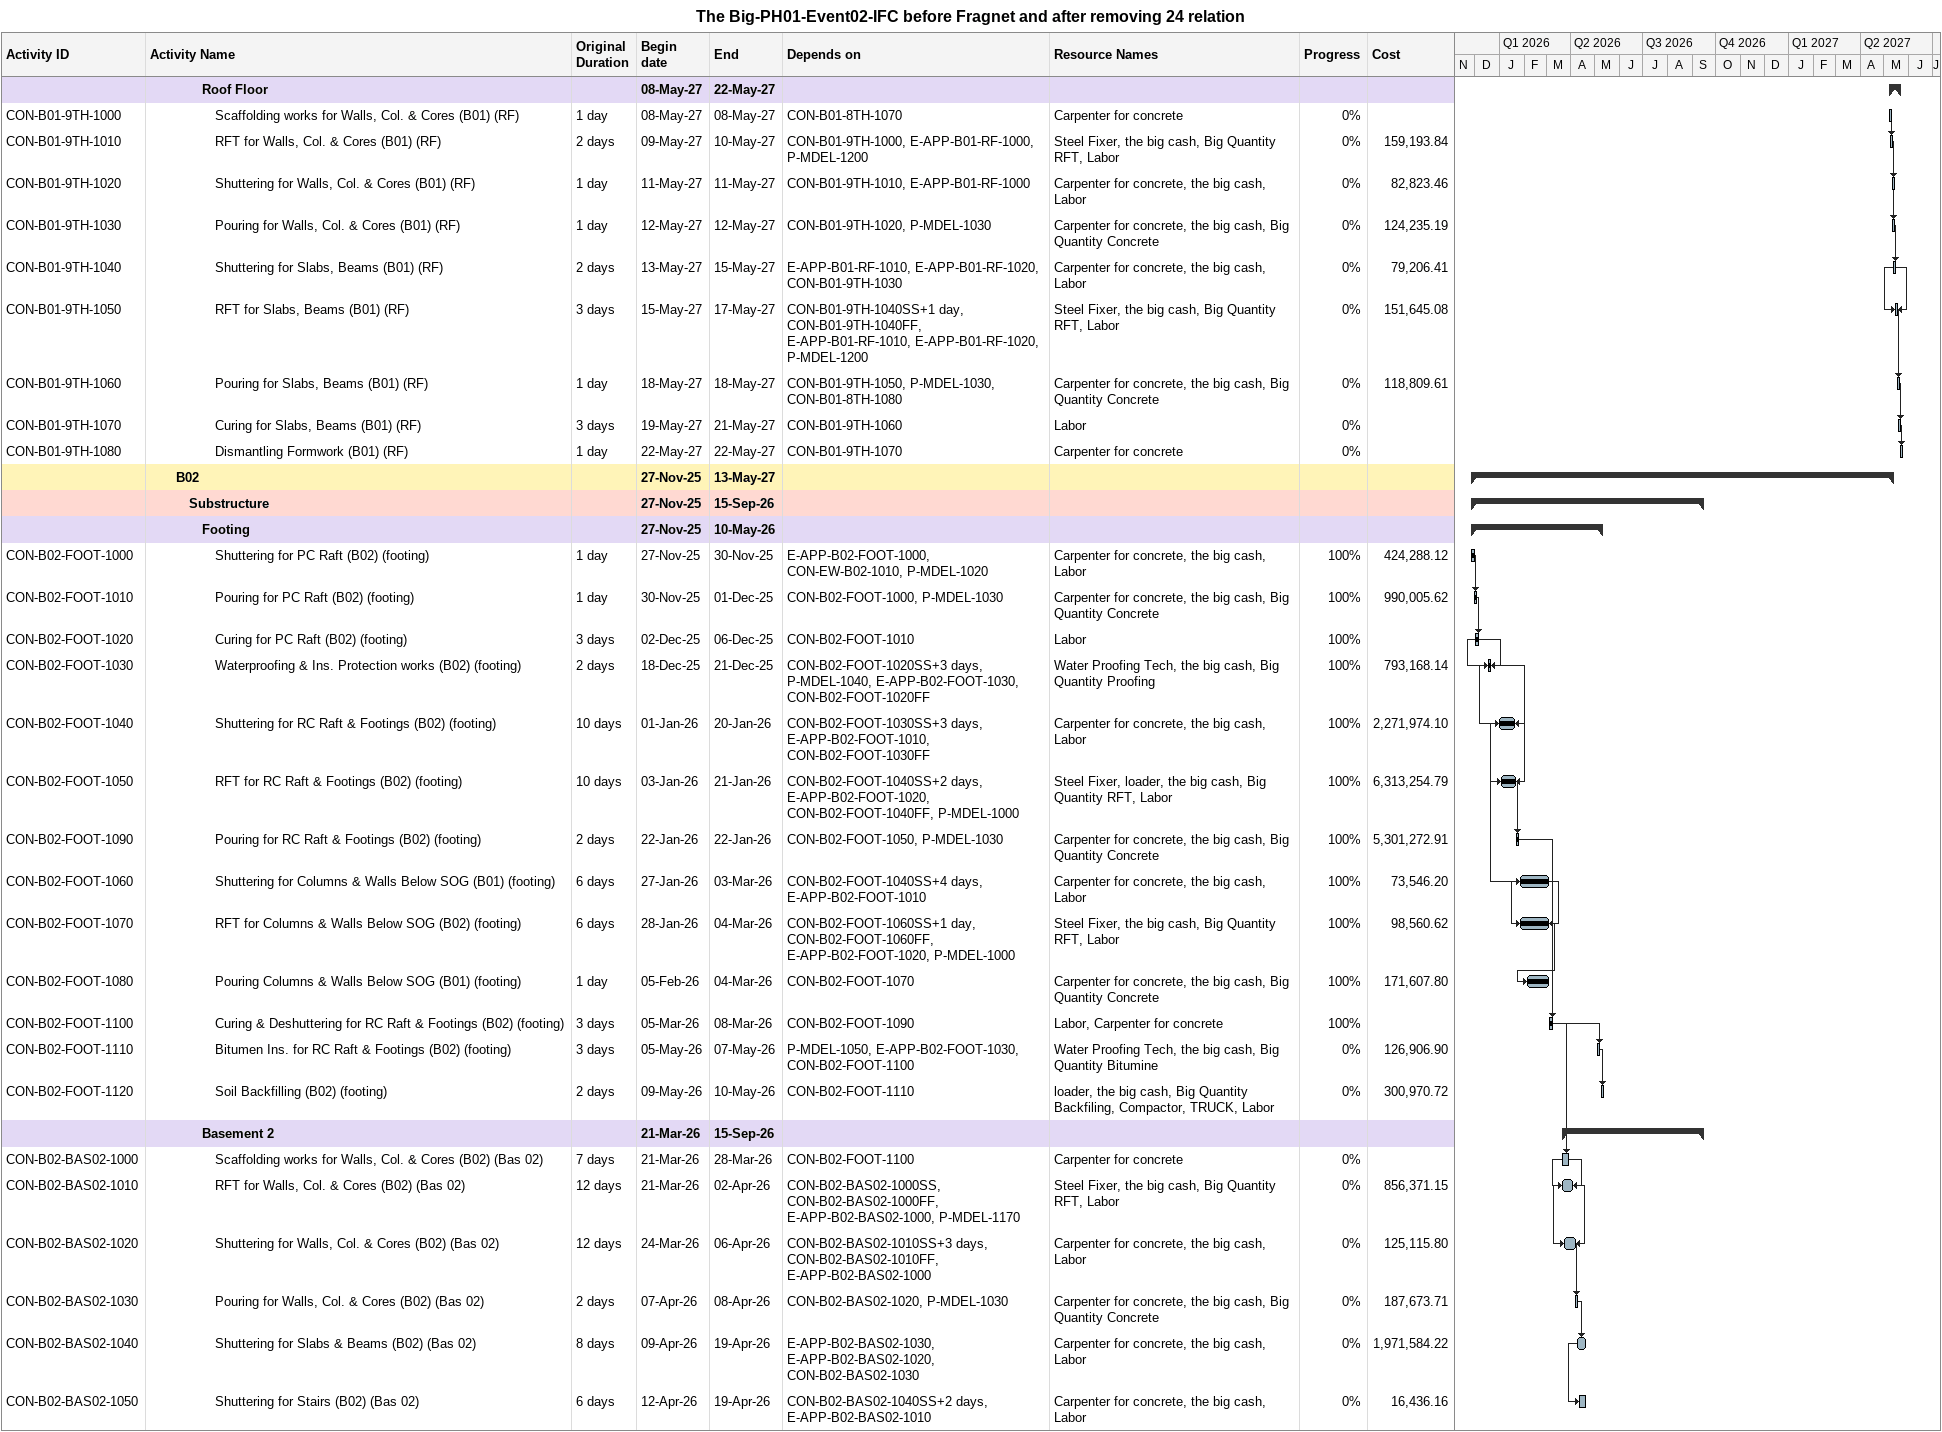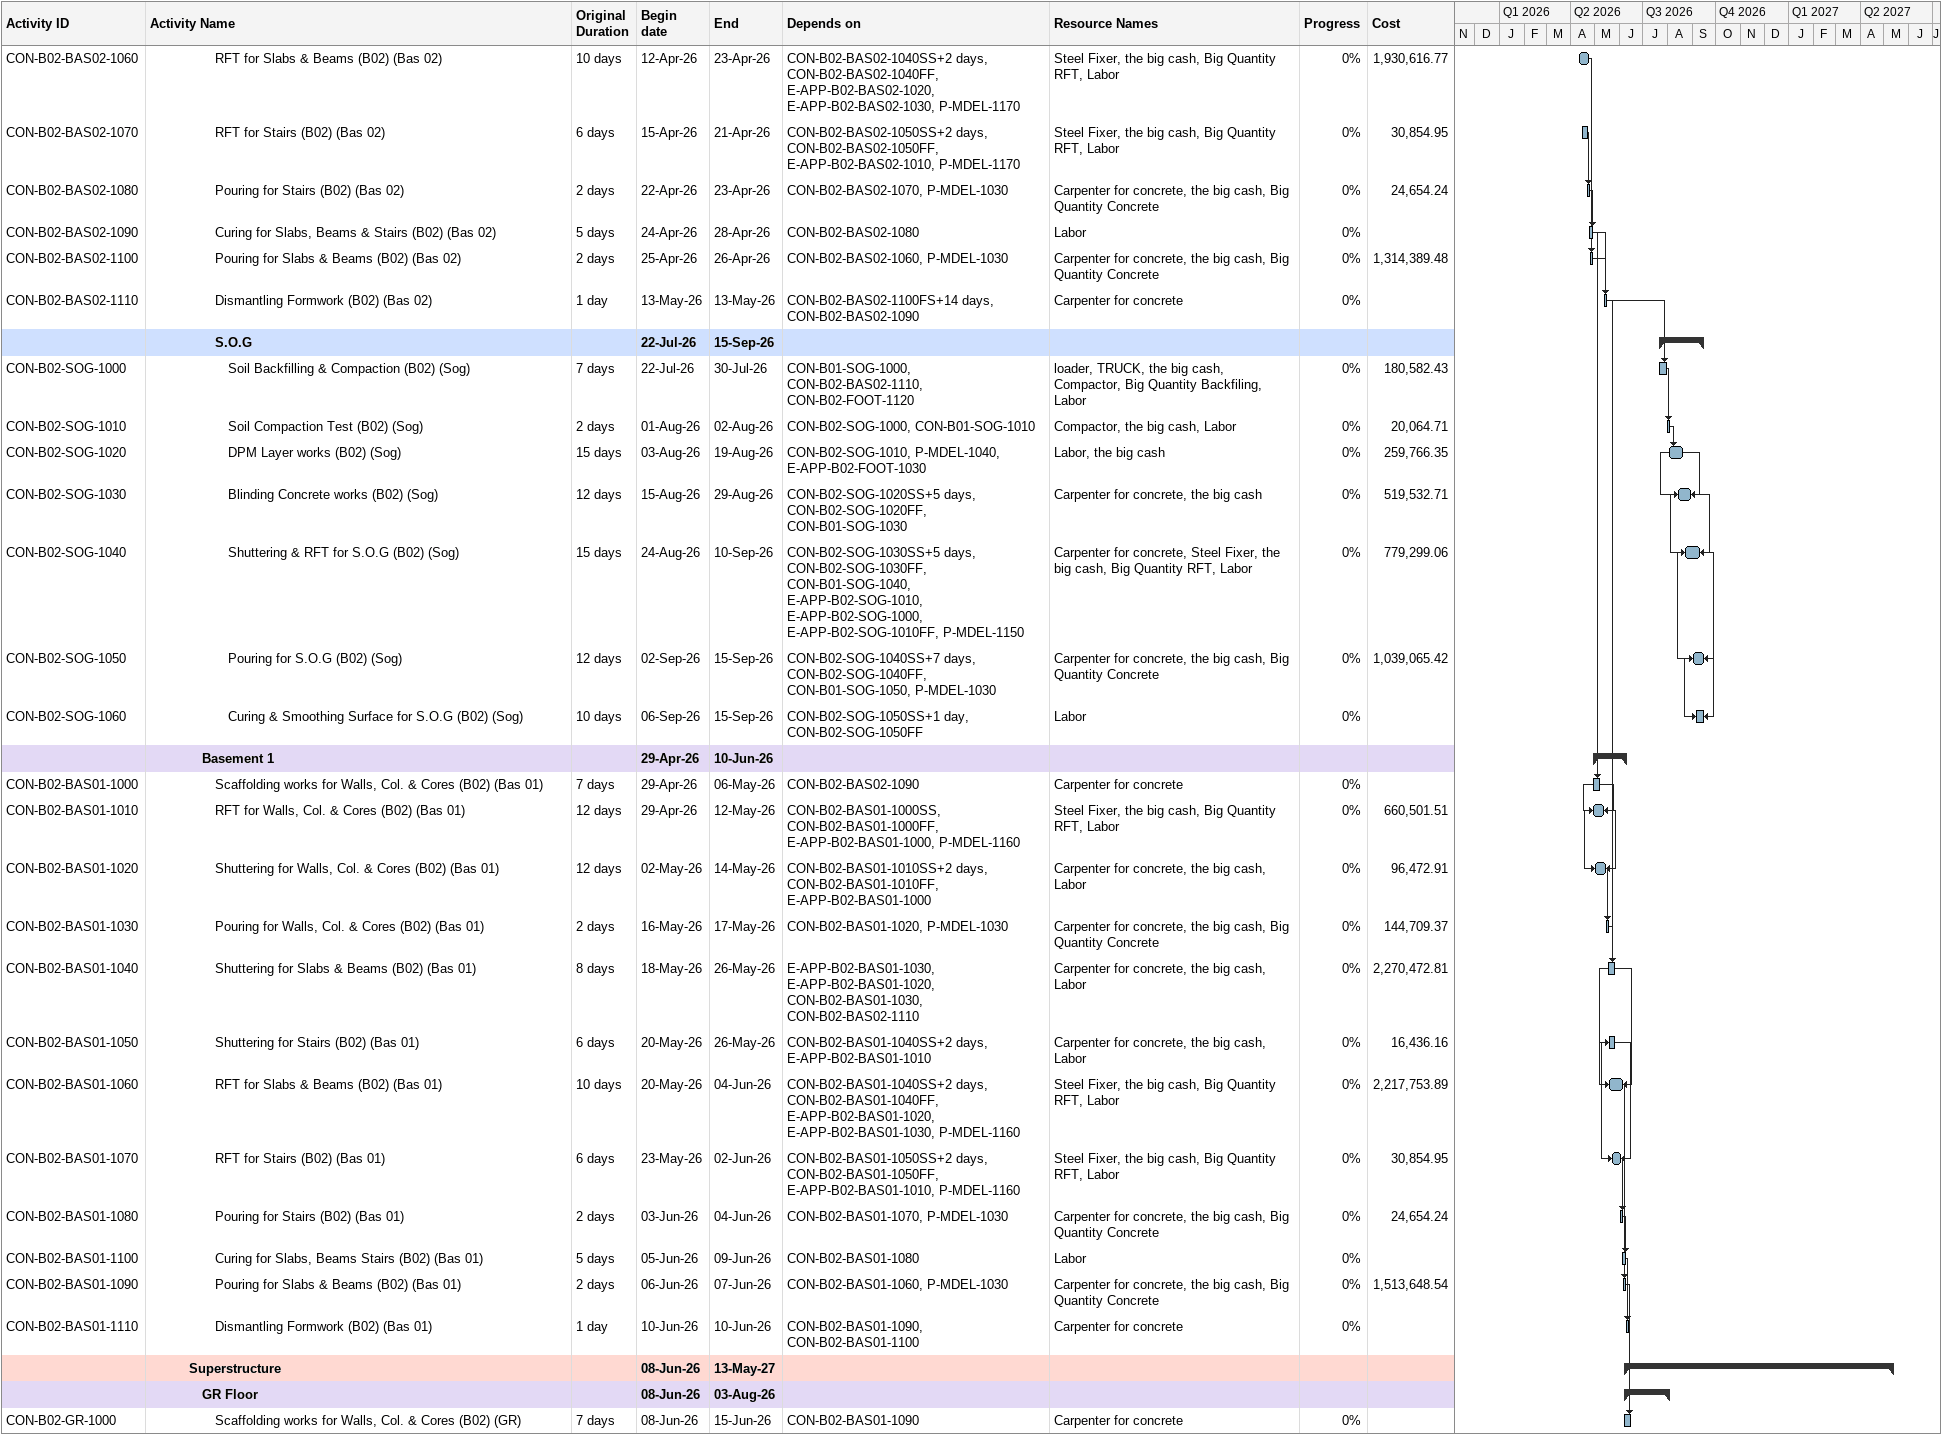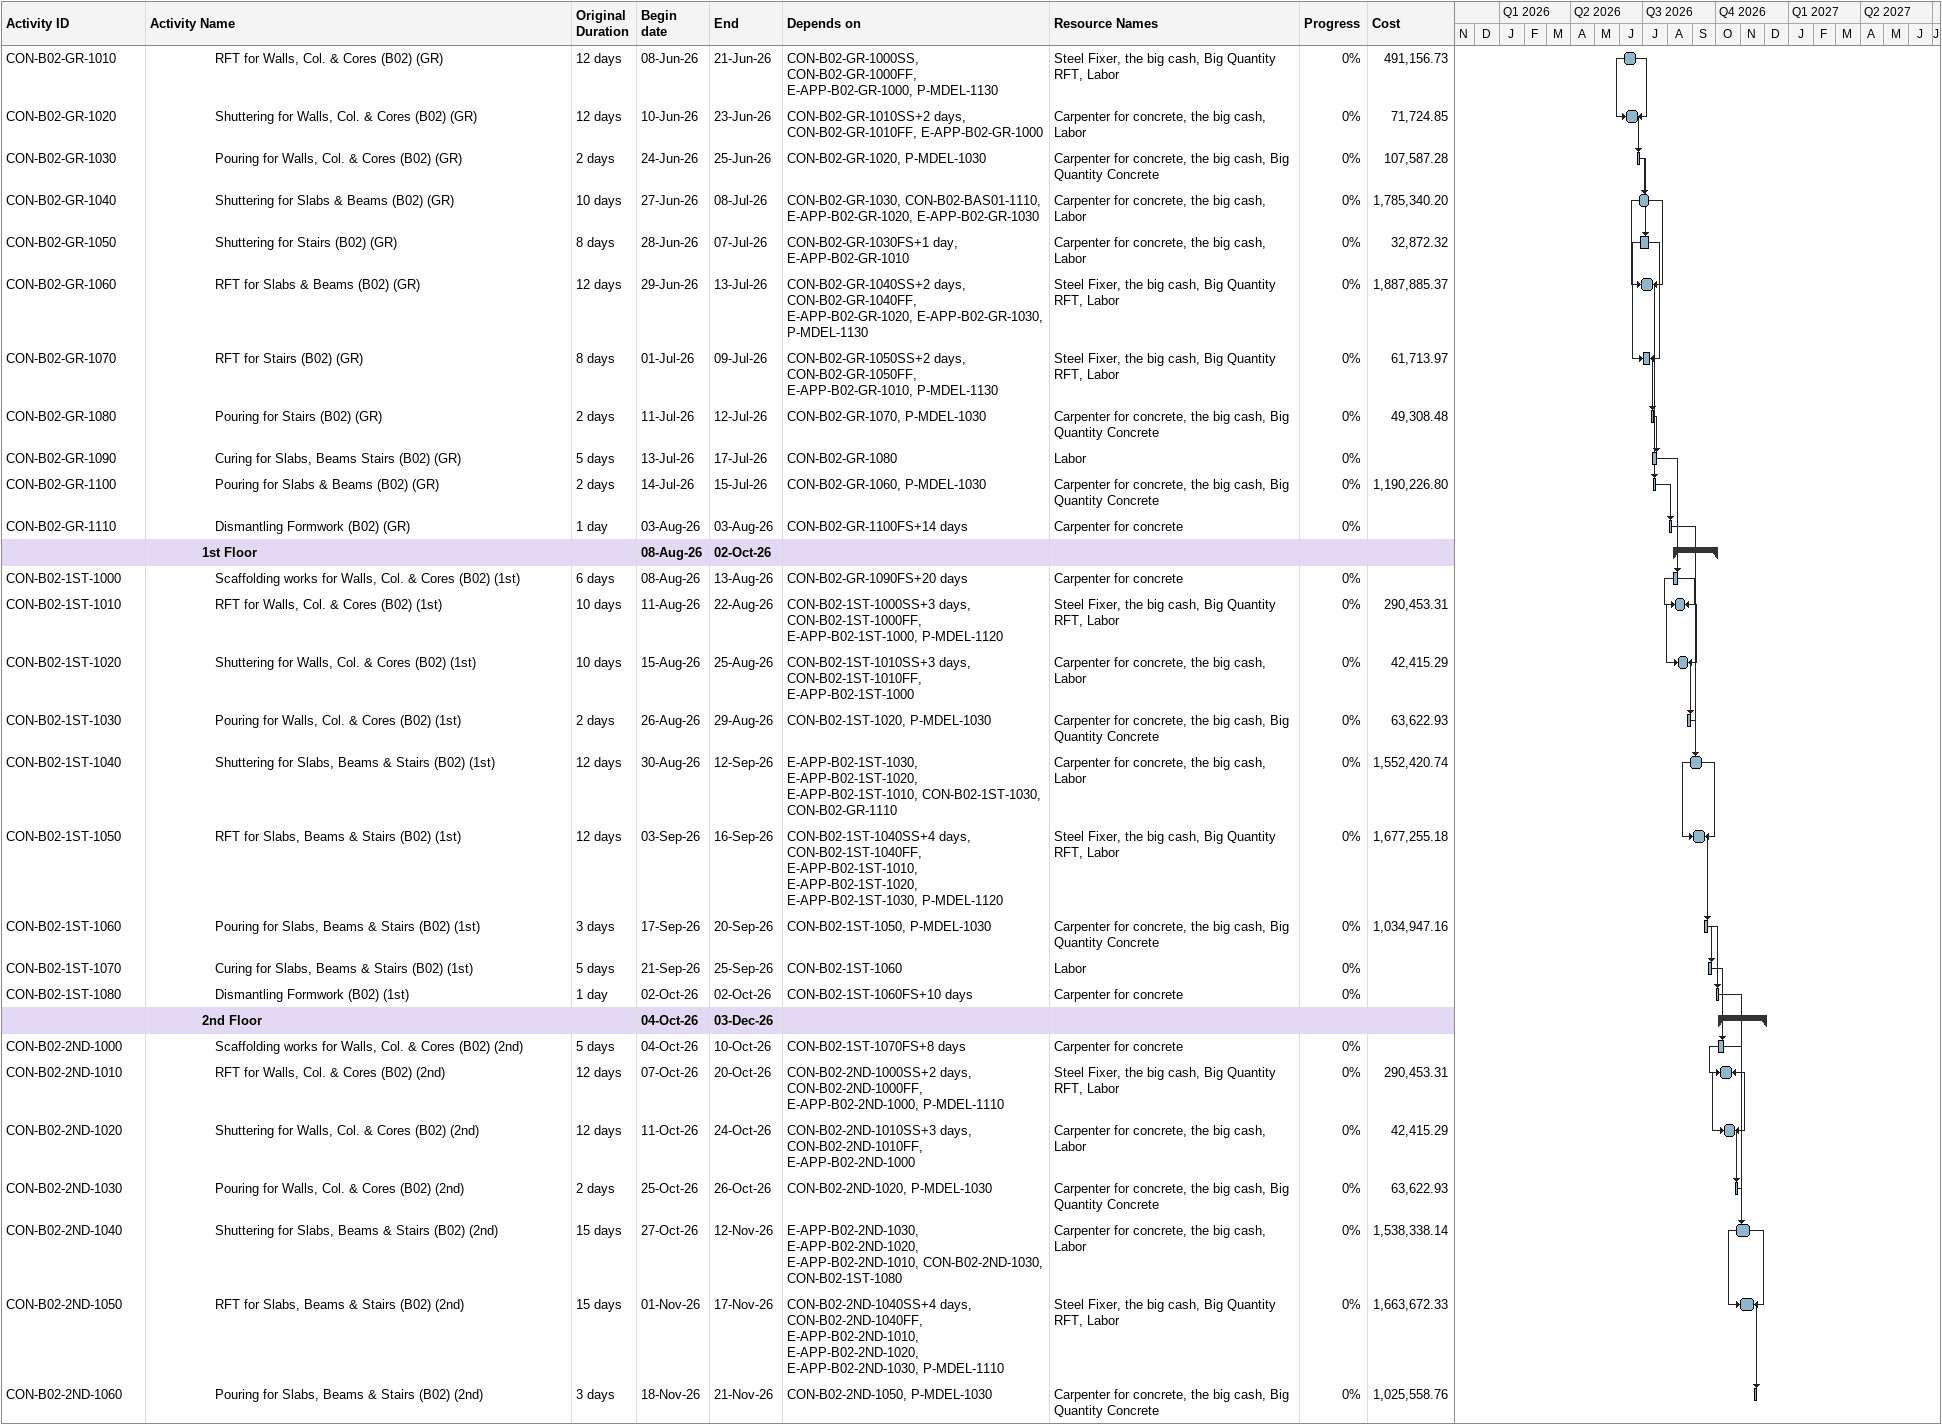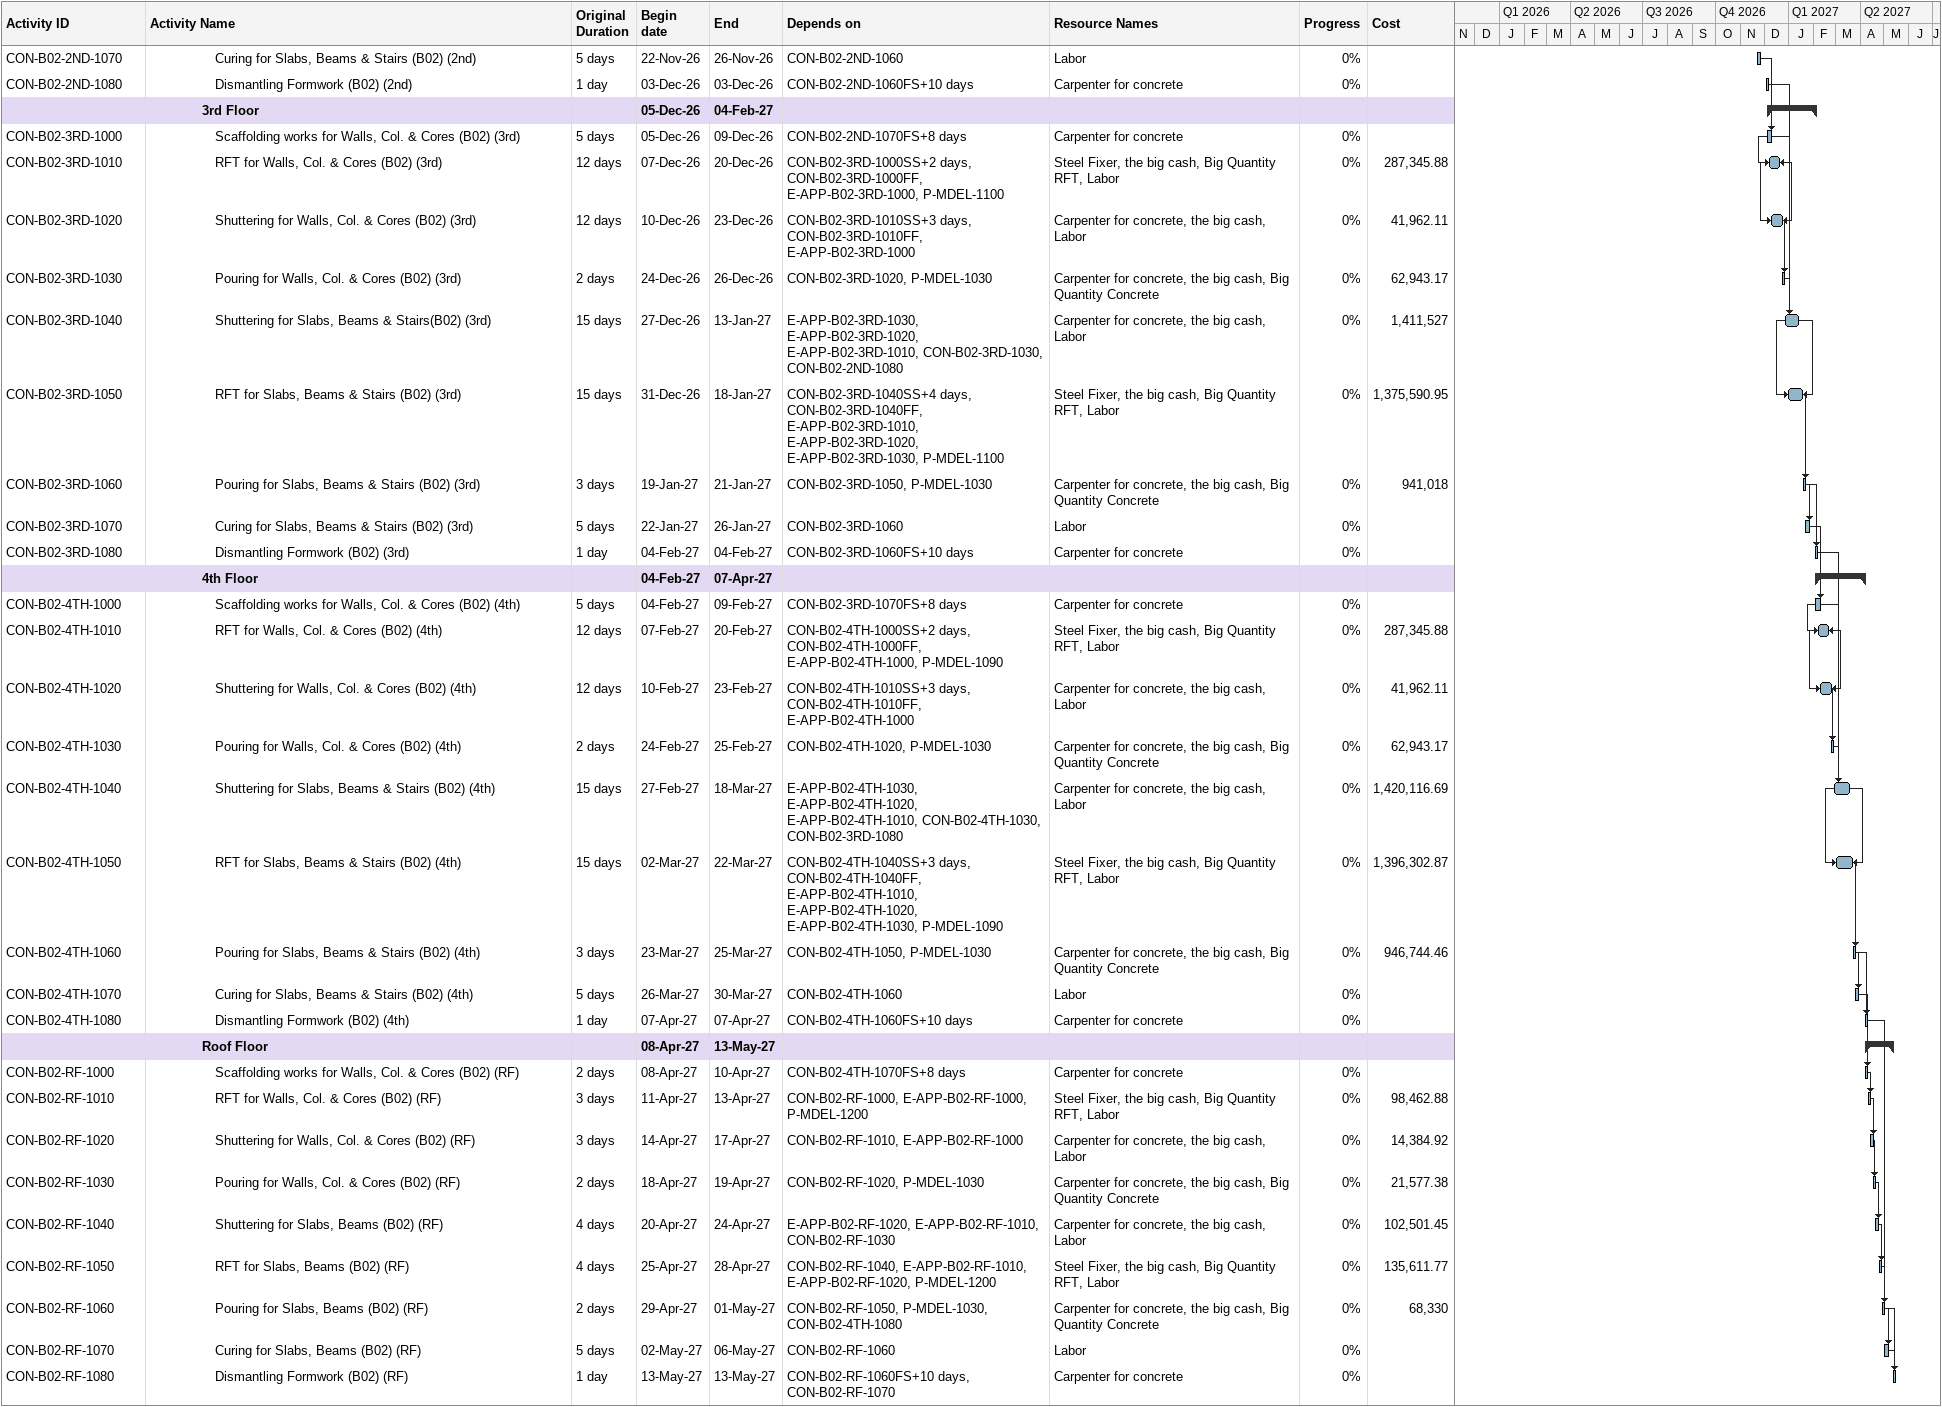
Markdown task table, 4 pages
The Big-PH01-Event02-IFC before Fragnet and after removing 24 relation

| ID | Level | Task | Original duration | Start | Finish | Predecessors | Resources | % complete | Cost |
|---|---|---|---|---|---|---|---|---|---|
|  | 5 | **Roof Floor** |  | 2027-05-08 | 2027-05-22 |  |  |  |  |
| CON-B01-9TH-1000 | 6 | Scaffolding works for Walls, Col. & Cores (B01) (RF) | 1d | 2027-05-08 | 2027-05-08 | CON-B01-8TH-1070 | Carpenter for concrete | 0 |  |
| CON-B01-9TH-1010 | 6 | RFT for Walls, Col. & Cores (B01) (RF) | 2d | 2027-05-09 | 2027-05-10 | CON-B01-9TH-1000, E-APP-B01-RF-1000, P-MDEL-1200 | Steel Fixer, the big cash, Big Quantity RFT, Labor | 0 | 159193.84 |
| CON-B01-9TH-1020 | 6 | Shuttering for Walls, Col. & Cores (B01) (RF) | 1d | 2027-05-11 | 2027-05-11 | CON-B01-9TH-1010, E-APP-B01-RF-1000 | Carpenter for concrete, the big cash, Labor | 0 | 82823.46 |
| CON-B01-9TH-1030 | 6 | Pouring for Walls, Col. & Cores (B01) (RF) | 1d | 2027-05-12 | 2027-05-12 | CON-B01-9TH-1020, P-MDEL-1030 | Carpenter for concrete, the big cash, Big Quantity Concrete | 0 | 124235.19 |
| CON-B01-9TH-1040 | 6 | Shuttering for Slabs, Beams (B01) (RF) | 2d | 2027-05-13 | 2027-05-15 | E-APP-B01-RF-1010, E-APP-B01-RF-1020, CON-B01-9TH-1030 | Carpenter for concrete, the big cash, Labor | 0 | 79206.41 |
| CON-B01-9TH-1050 | 6 | RFT for Slabs, Beams (B01) (RF) | 3d | 2027-05-15 | 2027-05-17 | CON-B01-9TH-1040SS+1d, CON-B01-9TH-1040FF, E-APP-B01-RF-1010, E-APP-B01-RF-1020, P-MDEL-1200 | Steel Fixer, the big cash, Big Quantity RFT, Labor | 0 | 151645.08 |
| CON-B01-9TH-1060 | 6 | Pouring for Slabs, Beams (B01) (RF) | 1d | 2027-05-18 | 2027-05-18 | CON-B01-9TH-1050, P-MDEL-1030, CON-B01-8TH-1080 | Carpenter for concrete, the big cash, Big Quantity Concrete | 0 | 118809.61 |
| CON-B01-9TH-1070 | 6 | Curing for Slabs, Beams (B01) (RF) | 3d | 2027-05-19 | 2027-05-21 | CON-B01-9TH-1060 | Labor | 0 |  |
| CON-B01-9TH-1080 | 6 | Dismantling Formwork (B01) (RF) | 1d | 2027-05-22 | 2027-05-22 | CON-B01-9TH-1070 | Carpenter for concrete | 0 |  |
|  | 3 | **B02** |  | 2025-11-27 | 2027-05-13 |  |  |  |  |
|  | 4 | **Substructure** |  | 2025-11-27 | 2026-09-15 |  |  |  |  |
|  | 5 | **Footing** |  | 2025-11-27 | 2026-05-10 |  |  |  |  |
| CON-B02-FOOT-1000 | 6 | Shuttering for PC Raft (B02) (footing) | 1d | 2025-11-27 | 2025-11-30 | E-APP-B02-FOOT-1000, CON-EW-B02-1010, P-MDEL-1020 | Carpenter for concrete, the big cash, Labor | 100 | 424288.12 |
| CON-B02-FOOT-1010 | 6 | Pouring for PC Raft (B02) (footing) | 1d | 2025-11-30 | 2025-12-01 | CON-B02-FOOT-1000, P-MDEL-1030 | Carpenter for concrete, the big cash, Big Quantity Concrete | 100 | 990005.62 |
| CON-B02-FOOT-1020 | 6 | Curing for PC Raft (B02) (footing) | 3d | 2025-12-02 | 2025-12-06 | CON-B02-FOOT-1010 | Labor | 100 |  |
| CON-B02-FOOT-1030 | 6 | Waterproofing & Ins. Protection works (B02) (footing) | 2d | 2025-12-18 | 2025-12-21 | CON-B02-FOOT-1020SS+3d, P-MDEL-1040, E-APP-B02-FOOT-1030, CON-B02-FOOT-1020FF | Water Proofing Tech, the big cash, Big Quantity Proofing | 100 | 793168.14 |
| CON-B02-FOOT-1040 | 6 | Shuttering for RC Raft & Footings (B02) (footing) | 10d | 2026-01-01 | 2026-01-20 | CON-B02-FOOT-1030SS+3d, E-APP-B02-FOOT-1010, CON-B02-FOOT-1030FF | Carpenter for concrete, the big cash, Labor | 100 | 2271974.10 |
| CON-B02-FOOT-1050 | 6 | RFT for RC Raft & Footings (B02) (footing) | 10d | 2026-01-03 | 2026-01-21 | CON-B02-FOOT-1040SS+2d, E-APP-B02-FOOT-1020, CON-B02-FOOT-1040FF, P-MDEL-1000 | Steel Fixer, loader, the big cash, Big Quantity RFT, Labor | 100 | 6313254.79 |
| CON-B02-FOOT-1090 | 6 | Pouring for RC Raft & Footings (B02) (footing) | 2d | 2026-01-22 | 2026-01-22 | CON-B02-FOOT-1050, P-MDEL-1030 | Carpenter for concrete, the big cash, Big Quantity Concrete | 100 | 5301272.91 |
| CON-B02-FOOT-1060 | 6 | Shuttering for Columns & Walls Below SOG (B01) (footing) | 6d | 2026-01-27 | 2026-03-03 | CON-B02-FOOT-1040SS+4d, E-APP-B02-FOOT-1010 | Carpenter for concrete, the big cash, Labor | 100 | 73546.20 |
| CON-B02-FOOT-1070 | 6 | RFT for Columns & Walls Below SOG (B02) (footing) | 6d | 2026-01-28 | 2026-03-04 | CON-B02-FOOT-1060SS+1d, CON-B02-FOOT-1060FF, E-APP-B02-FOOT-1020, P-MDEL-1000 | Steel Fixer, the big cash, Big Quantity RFT, Labor | 100 | 98560.62 |
| CON-B02-FOOT-1080 | 6 | Pouring Columns & Walls Below SOG (B01) (footing) | 1d | 2026-02-05 | 2026-03-04 | CON-B02-FOOT-1070 | Carpenter for concrete, the big cash, Big Quantity Concrete | 100 | 171607.80 |
| CON-B02-FOOT-1100 | 6 | Curing & Deshuttering for RC Raft & Footings (B02) (footing) | 3d | 2026-03-05 | 2026-03-08 | CON-B02-FOOT-1090 | Labor, Carpenter for concrete | 100 |  |
| CON-B02-FOOT-1110 | 6 | Bitumen Ins. for RC Raft & Footings (B02) (footing) | 3d | 2026-05-05 | 2026-05-07 | P-MDEL-1050, E-APP-B02-FOOT-1030, CON-B02-FOOT-1100 | Water Proofing Tech, the big cash, Big Quantity Bitumine | 0 | 126906.90 |
| CON-B02-FOOT-1120 | 6 | Soil Backfilling (B02) (footing) | 2d | 2026-05-09 | 2026-05-10 | CON-B02-FOOT-1110 | loader, the big cash, Big Quantity Backfiling, Compactor, TRUCK, Labor | 0 | 300970.72 |
|  | 5 | **Basement 2** |  | 2026-03-21 | 2026-09-15 |  |  |  |  |
| CON-B02-BAS02-1000 | 6 | Scaffolding works for Walls, Col. & Cores (B02) (Bas 02) | 7d | 2026-03-21 | 2026-03-28 | CON-B02-FOOT-1100 | Carpenter for concrete | 0 |  |
| CON-B02-BAS02-1010 | 6 | RFT for Walls, Col. & Cores (B02) (Bas 02) | 12d | 2026-03-21 | 2026-04-02 | CON-B02-BAS02-1000SS, CON-B02-BAS02-1000FF, E-APP-B02-BAS02-1000, P-MDEL-1170 | Steel Fixer, the big cash, Big Quantity RFT, Labor | 0 | 856371.15 |
| CON-B02-BAS02-1020 | 6 | Shuttering for Walls, Col. & Cores (B02) (Bas 02) | 12d | 2026-03-24 | 2026-04-06 | CON-B02-BAS02-1010SS+3d, CON-B02-BAS02-1010FF, E-APP-B02-BAS02-1000 | Carpenter for concrete, the big cash, Labor | 0 | 125115.80 |
| CON-B02-BAS02-1030 | 6 | Pouring for Walls, Col. & Cores (B02) (Bas 02) | 2d | 2026-04-07 | 2026-04-08 | CON-B02-BAS02-1020, P-MDEL-1030 | Carpenter for concrete, the big cash, Big Quantity Concrete | 0 | 187673.71 |
| CON-B02-BAS02-1040 | 6 | Shuttering for Slabs & Beams (B02) (Bas 02) | 8d | 2026-04-09 | 2026-04-19 | E-APP-B02-BAS02-1030, E-APP-B02-BAS02-1020, CON-B02-BAS02-1030 | Carpenter for concrete, the big cash, Labor | 0 | 1971584.22 |
| CON-B02-BAS02-1050 | 6 | Shuttering for Stairs (B02) (Bas 02) | 6d | 2026-04-12 | 2026-04-19 | CON-B02-BAS02-1040SS+2d, E-APP-B02-BAS02-1010 | Carpenter for concrete, the big cash, Labor | 0 | 16436.16 |
| CON-B02-BAS02-1060 | 6 | RFT for Slabs & Beams (B02) (Bas 02) | 10d | 2026-04-12 | 2026-04-23 | CON-B02-BAS02-1040SS+2d, CON-B02-BAS02-1040FF, E-APP-B02-BAS02-1020, E-APP-B02-BAS02-1030, P-MDEL-1170 | Steel Fixer, the big cash, Big Quantity RFT, Labor | 0 | 1930616.77 |
| CON-B02-BAS02-1070 | 6 | RFT for Stairs (B02) (Bas 02) | 6d | 2026-04-15 | 2026-04-21 | CON-B02-BAS02-1050SS+2d, CON-B02-BAS02-1050FF, E-APP-B02-BAS02-1010, P-MDEL-1170 | Steel Fixer, the big cash, Big Quantity RFT, Labor | 0 | 30854.95 |
| CON-B02-BAS02-1080 | 6 | Pouring for Stairs (B02) (Bas 02) | 2d | 2026-04-22 | 2026-04-23 | CON-B02-BAS02-1070, P-MDEL-1030 | Carpenter for concrete, the big cash, Big Quantity Concrete | 0 | 24654.24 |
| CON-B02-BAS02-1090 | 6 | Curing for Slabs, Beams & Stairs (B02) (Bas 02) | 5d | 2026-04-24 | 2026-04-28 | CON-B02-BAS02-1080 | Labor | 0 |  |
| CON-B02-BAS02-1100 | 6 | Pouring for Slabs & Beams (B02) (Bas 02) | 2d | 2026-04-25 | 2026-04-26 | CON-B02-BAS02-1060, P-MDEL-1030 | Carpenter for concrete, the big cash, Big Quantity Concrete | 0 | 1314389.48 |
| CON-B02-BAS02-1110 | 6 | Dismantling Formwork (B02) (Bas 02) | 1d | 2026-05-13 | 2026-05-13 | CON-B02-BAS02-1100FS+14d, CON-B02-BAS02-1090 | Carpenter for concrete | 0 |  |
|  | 6 | **S.O.G** |  | 2026-07-22 | 2026-09-15 |  |  |  |  |
| CON-B02-SOG-1000 | 7 | Soil Backfilling & Compaction (B02) (Sog) | 7d | 2026-07-22 | 2026-07-30 | CON-B01-SOG-1000, CON-B02-BAS02-1110, CON-B02-FOOT-1120 | loader, TRUCK, the big cash, Compactor, Big Quantity Backfiling, Labor | 0 | 180582.43 |
| CON-B02-SOG-1010 | 7 | Soil Compaction Test (B02) (Sog) | 2d | 2026-08-01 | 2026-08-02 | CON-B02-SOG-1000, CON-B01-SOG-1010 | Compactor, the big cash, Labor | 0 | 20064.71 |
| CON-B02-SOG-1020 | 7 | DPM Layer works (B02) (Sog) | 15d | 2026-08-03 | 2026-08-19 | CON-B02-SOG-1010, P-MDEL-1040, E-APP-B02-FOOT-1030 | Labor, the big cash | 0 | 259766.35 |
| CON-B02-SOG-1030 | 7 | Blinding Concrete works (B02) (Sog) | 12d | 2026-08-15 | 2026-08-29 | CON-B02-SOG-1020SS+5d, CON-B02-SOG-1020FF, CON-B01-SOG-1030 | Carpenter for concrete, the big cash | 0 | 519532.71 |
| CON-B02-SOG-1040 | 7 | Shuttering & RFT for S.O.G (B02) (Sog) | 15d | 2026-08-24 | 2026-09-10 | CON-B02-SOG-1030SS+5d, CON-B02-SOG-1030FF, CON-B01-SOG-1040, E-APP-B02-SOG-1010, E-APP-B02-SOG-1000, E-APP-B02-SOG-1010FF, P-MDEL-1150 | Carpenter for concrete, Steel Fixer, the big cash, Big Quantity RFT, Labor | 0 | 779299.06 |
| CON-B02-SOG-1050 | 7 | Pouring for S.O.G (B02) (Sog) | 12d | 2026-09-02 | 2026-09-15 | CON-B02-SOG-1040SS+7d, CON-B02-SOG-1040FF, CON-B01-SOG-1050, P-MDEL-1030 | Carpenter for concrete, the big cash, Big Quantity Concrete | 0 | 1039065.42 |
| CON-B02-SOG-1060 | 7 | Curing & Smoothing Surface for S.O.G (B02) (Sog) | 10d | 2026-09-06 | 2026-09-15 | CON-B02-SOG-1050SS+1d, CON-B02-SOG-1050FF | Labor | 0 |  |
|  | 5 | **Basement 1** |  | 2026-04-29 | 2026-06-10 |  |  |  |  |
| CON-B02-BAS01-1000 | 6 | Scaffolding works for Walls, Col. & Cores (B02) (Bas 01) | 7d | 2026-04-29 | 2026-05-06 | CON-B02-BAS02-1090 | Carpenter for concrete | 0 |  |
| CON-B02-BAS01-1010 | 6 | RFT for Walls, Col. & Cores (B02) (Bas 01) | 12d | 2026-04-29 | 2026-05-12 | CON-B02-BAS01-1000SS, CON-B02-BAS01-1000FF, E-APP-B02-BAS01-1000, P-MDEL-1160 | Steel Fixer, the big cash, Big Quantity RFT, Labor | 0 | 660501.51 |
| CON-B02-BAS01-1020 | 6 | Shuttering for Walls, Col. & Cores (B02) (Bas 01) | 12d | 2026-05-02 | 2026-05-14 | CON-B02-BAS01-1010SS+2d, CON-B02-BAS01-1010FF, E-APP-B02-BAS01-1000 | Carpenter for concrete, the big cash, Labor | 0 | 96472.91 |
| CON-B02-BAS01-1030 | 6 | Pouring for Walls, Col. & Cores (B02) (Bas 01) | 2d | 2026-05-16 | 2026-05-17 | CON-B02-BAS01-1020, P-MDEL-1030 | Carpenter for concrete, the big cash, Big Quantity Concrete | 0 | 144709.37 |
| CON-B02-BAS01-1040 | 6 | Shuttering for Slabs & Beams (B02) (Bas 01) | 8d | 2026-05-18 | 2026-05-26 | E-APP-B02-BAS01-1030, E-APP-B02-BAS01-1020, CON-B02-BAS01-1030, CON-B02-BAS02-1110 | Carpenter for concrete, the big cash, Labor | 0 | 2270472.81 |
| CON-B02-BAS01-1050 | 6 | Shuttering for Stairs (B02) (Bas 01) | 6d | 2026-05-20 | 2026-05-26 | CON-B02-BAS01-1040SS+2d, E-APP-B02-BAS01-1010 | Carpenter for concrete, the big cash, Labor | 0 | 16436.16 |
| CON-B02-BAS01-1060 | 6 | RFT for Slabs & Beams (B02) (Bas 01) | 10d | 2026-05-20 | 2026-06-04 | CON-B02-BAS01-1040SS+2d, CON-B02-BAS01-1040FF, E-APP-B02-BAS01-1020, E-APP-B02-BAS01-1030, P-MDEL-1160 | Steel Fixer, the big cash, Big Quantity RFT, Labor | 0 | 2217753.89 |
| CON-B02-BAS01-1070 | 6 | RFT for Stairs (B02) (Bas 01) | 6d | 2026-05-23 | 2026-06-02 | CON-B02-BAS01-1050SS+2d, CON-B02-BAS01-1050FF, E-APP-B02-BAS01-1010, P-MDEL-1160 | Steel Fixer, the big cash, Big Quantity RFT, Labor | 0 | 30854.95 |
| CON-B02-BAS01-1080 | 6 | Pouring for Stairs (B02) (Bas 01) | 2d | 2026-06-03 | 2026-06-04 | CON-B02-BAS01-1070, P-MDEL-1030 | Carpenter for concrete, the big cash, Big Quantity Concrete | 0 | 24654.24 |
| CON-B02-BAS01-1100 | 6 | Curing for Slabs, Beams Stairs (B02) (Bas 01) | 5d | 2026-06-05 | 2026-06-09 | CON-B02-BAS01-1080 | Labor | 0 |  |
| CON-B02-BAS01-1090 | 6 | Pouring for Slabs & Beams (B02) (Bas 01) | 2d | 2026-06-06 | 2026-06-07 | CON-B02-BAS01-1060, P-MDEL-1030 | Carpenter for concrete, the big cash, Big Quantity Concrete | 0 | 1513648.54 |
| CON-B02-BAS01-1110 | 6 | Dismantling Formwork (B02) (Bas 01) | 1d | 2026-06-10 | 2026-06-10 | CON-B02-BAS01-1090, CON-B02-BAS01-1100 | Carpenter for concrete | 0 |  |
|  | 4 | **Superstructure** |  | 2026-06-08 | 2027-05-13 |  |  |  |  |
|  | 5 | **GR Floor** |  | 2026-06-08 | 2026-08-03 |  |  |  |  |
| CON-B02-GR-1000 | 6 | Scaffolding works for Walls, Col. & Cores (B02) (GR) | 7d | 2026-06-08 | 2026-06-15 | CON-B02-BAS01-1090 | Carpenter for concrete | 0 |  |
| CON-B02-GR-1010 | 6 | RFT for Walls, Col. & Cores (B02) (GR) | 12d | 2026-06-08 | 2026-06-21 | CON-B02-GR-1000SS, CON-B02-GR-1000FF, E-APP-B02-GR-1000, P-MDEL-1130 | Steel Fixer, the big cash, Big Quantity RFT, Labor | 0 | 491156.73 |
| CON-B02-GR-1020 | 6 | Shuttering for Walls, Col. & Cores (B02) (GR) | 12d | 2026-06-10 | 2026-06-23 | CON-B02-GR-1010SS+2d, CON-B02-GR-1010FF, E-APP-B02-GR-1000 | Carpenter for concrete, the big cash, Labor | 0 | 71724.85 |
| CON-B02-GR-1030 | 6 | Pouring for Walls, Col. & Cores (B02) (GR) | 2d | 2026-06-24 | 2026-06-25 | CON-B02-GR-1020, P-MDEL-1030 | Carpenter for concrete, the big cash, Big Quantity Concrete | 0 | 107587.28 |
| CON-B02-GR-1040 | 6 | Shuttering for Slabs & Beams (B02) (GR) | 10d | 2026-06-27 | 2026-07-08 | CON-B02-GR-1030, CON-B02-BAS01-1110, E-APP-B02-GR-1020, E-APP-B02-GR-1030 | Carpenter for concrete, the big cash, Labor | 0 | 1785340.20 |
| CON-B02-GR-1050 | 6 | Shuttering for Stairs (B02) (GR) | 8d | 2026-06-28 | 2026-07-07 | CON-B02-GR-1030FS+1d, E-APP-B02-GR-1010 | Carpenter for concrete, the big cash, Labor | 0 | 32872.32 |
| CON-B02-GR-1060 | 6 | RFT for Slabs & Beams (B02) (GR) | 12d | 2026-06-29 | 2026-07-13 | CON-B02-GR-1040SS+2d, CON-B02-GR-1040FF, E-APP-B02-GR-1020, E-APP-B02-GR-1030, P-MDEL-1130 | Steel Fixer, the big cash, Big Quantity RFT, Labor | 0 | 1887885.37 |
| CON-B02-GR-1070 | 6 | RFT for Stairs (B02) (GR) | 8d | 2026-07-01 | 2026-07-09 | CON-B02-GR-1050SS+2d, CON-B02-GR-1050FF, E-APP-B02-GR-1010, P-MDEL-1130 | Steel Fixer, the big cash, Big Quantity RFT, Labor | 0 | 61713.97 |
| CON-B02-GR-1080 | 6 | Pouring for Stairs (B02) (GR) | 2d | 2026-07-11 | 2026-07-12 | CON-B02-GR-1070, P-MDEL-1030 | Carpenter for concrete, the big cash, Big Quantity Concrete | 0 | 49308.48 |
| CON-B02-GR-1090 | 6 | Curing for Slabs, Beams Stairs (B02) (GR) | 5d | 2026-07-13 | 2026-07-17 | CON-B02-GR-1080 | Labor | 0 |  |
| CON-B02-GR-1100 | 6 | Pouring for Slabs & Beams (B02) (GR) | 2d | 2026-07-14 | 2026-07-15 | CON-B02-GR-1060, P-MDEL-1030 | Carpenter for concrete, the big cash, Big Quantity Concrete | 0 | 1190226.80 |
| CON-B02-GR-1110 | 6 | Dismantling Formwork (B02) (GR) | 1d | 2026-08-03 | 2026-08-03 | CON-B02-GR-1100FS+14d | Carpenter for concrete | 0 |  |
|  | 5 | **1st Floor** |  | 2026-08-08 | 2026-10-02 |  |  |  |  |
| CON-B02-1ST-1000 | 6 | Scaffolding works for Walls, Col. & Cores (B02) (1st) | 6d | 2026-08-08 | 2026-08-13 | CON-B02-GR-1090FS+20d | Carpenter for concrete | 0 |  |
| CON-B02-1ST-1010 | 6 | RFT for Walls, Col. & Cores (B02) (1st) | 10d | 2026-08-11 | 2026-08-22 | CON-B02-1ST-1000SS+3d, CON-B02-1ST-1000FF, E-APP-B02-1ST-1000, P-MDEL-1120 | Steel Fixer, the big cash, Big Quantity RFT, Labor | 0 | 290453.31 |
| CON-B02-1ST-1020 | 6 | Shuttering for Walls, Col. & Cores (B02) (1st) | 10d | 2026-08-15 | 2026-08-25 | CON-B02-1ST-1010SS+3d, CON-B02-1ST-1010FF, E-APP-B02-1ST-1000 | Carpenter for concrete, the big cash, Labor | 0 | 42415.29 |
| CON-B02-1ST-1030 | 6 | Pouring for Walls, Col. & Cores (B02) (1st) | 2d | 2026-08-26 | 2026-08-29 | CON-B02-1ST-1020, P-MDEL-1030 | Carpenter for concrete, the big cash, Big Quantity Concrete | 0 | 63622.93 |
| CON-B02-1ST-1040 | 6 | Shuttering for Slabs, Beams & Stairs (B02) (1st) | 12d | 2026-08-30 | 2026-09-12 | E-APP-B02-1ST-1030, E-APP-B02-1ST-1020, E-APP-B02-1ST-1010, CON-B02-1ST-1030, CON-B02-GR-1110 | Carpenter for concrete, the big cash, Labor | 0 | 1552420.74 |
| CON-B02-1ST-1050 | 6 | RFT for Slabs, Beams & Stairs (B02) (1st) | 12d | 2026-09-03 | 2026-09-16 | CON-B02-1ST-1040SS+4d, CON-B02-1ST-1040FF, E-APP-B02-1ST-1010, E-APP-B02-1ST-1020, E-APP-B02-1ST-1030, P-MDEL-1120 | Steel Fixer, the big cash, Big Quantity RFT, Labor | 0 | 1677255.18 |
| CON-B02-1ST-1060 | 6 | Pouring for Slabs, Beams & Stairs (B02) (1st) | 3d | 2026-09-17 | 2026-09-20 | CON-B02-1ST-1050, P-MDEL-1030 | Carpenter for concrete, the big cash, Big Quantity Concrete | 0 | 1034947.16 |
| CON-B02-1ST-1070 | 6 | Curing for Slabs, Beams & Stairs (B02) (1st) | 5d | 2026-09-21 | 2026-09-25 | CON-B02-1ST-1060 | Labor | 0 |  |
| CON-B02-1ST-1080 | 6 | Dismantling Formwork (B02) (1st) | 1d | 2026-10-02 | 2026-10-02 | CON-B02-1ST-1060FS+10d | Carpenter for concrete | 0 |  |
|  | 5 | **2nd Floor** |  | 2026-10-04 | 2026-12-03 |  |  |  |  |
| CON-B02-2ND-1000 | 6 | Scaffolding works for Walls, Col. & Cores (B02) (2nd) | 5d | 2026-10-04 | 2026-10-10 | CON-B02-1ST-1070FS+8d | Carpenter for concrete | 0 |  |
| CON-B02-2ND-1010 | 6 | RFT for Walls, Col. & Cores (B02) (2nd) | 12d | 2026-10-07 | 2026-10-20 | CON-B02-2ND-1000SS+2d, CON-B02-2ND-1000FF, E-APP-B02-2ND-1000, P-MDEL-1110 | Steel Fixer, the big cash, Big Quantity RFT, Labor | 0 | 290453.31 |
| CON-B02-2ND-1020 | 6 | Shuttering for Walls, Col. & Cores (B02) (2nd) | 12d | 2026-10-11 | 2026-10-24 | CON-B02-2ND-1010SS+3d, CON-B02-2ND-1010FF, E-APP-B02-2ND-1000 | Carpenter for concrete, the big cash, Labor | 0 | 42415.29 |
| CON-B02-2ND-1030 | 6 | Pouring for Walls, Col. & Cores (B02) (2nd) | 2d | 2026-10-25 | 2026-10-26 | CON-B02-2ND-1020, P-MDEL-1030 | Carpenter for concrete, the big cash, Big Quantity Concrete | 0 | 63622.93 |
| CON-B02-2ND-1040 | 6 | Shuttering for Slabs, Beams & Stairs (B02) (2nd) | 15d | 2026-10-27 | 2026-11-12 | E-APP-B02-2ND-1030, E-APP-B02-2ND-1020, E-APP-B02-2ND-1010, CON-B02-2ND-1030, CON-B02-1ST-1080 | Carpenter for concrete, the big cash, Labor | 0 | 1538338.14 |
| CON-B02-2ND-1050 | 6 | RFT for Slabs, Beams & Stairs (B02) (2nd) | 15d | 2026-11-01 | 2026-11-17 | CON-B02-2ND-1040SS+4d, CON-B02-2ND-1040FF, E-APP-B02-2ND-1010, E-APP-B02-2ND-1020, E-APP-B02-2ND-1030, P-MDEL-1110 | Steel Fixer, the big cash, Big Quantity RFT, Labor | 0 | 1663672.33 |
| CON-B02-2ND-1060 | 6 | Pouring for Slabs, Beams & Stairs (B02) (2nd) | 3d | 2026-11-18 | 2026-11-21 | CON-B02-2ND-1050, P-MDEL-1030 | Carpenter for concrete, the big cash, Big Quantity Concrete | 0 | 1025558.76 |
| CON-B02-2ND-1070 | 6 | Curing for Slabs, Beams & Stairs (B02) (2nd) | 5d | 2026-11-22 | 2026-11-26 | CON-B02-2ND-1060 | Labor | 0 |  |
| CON-B02-2ND-1080 | 6 | Dismantling Formwork (B02) (2nd) | 1d | 2026-12-03 | 2026-12-03 | CON-B02-2ND-1060FS+10d | Carpenter for concrete | 0 |  |
|  | 5 | **3rd Floor** |  | 2026-12-05 | 2027-02-04 |  |  |  |  |
| CON-B02-3RD-1000 | 6 | Scaffolding works for Walls, Col. & Cores (B02) (3rd) | 5d | 2026-12-05 | 2026-12-09 | CON-B02-2ND-1070FS+8d | Carpenter for concrete | 0 |  |
| CON-B02-3RD-1010 | 6 | RFT for Walls, Col. & Cores (B02) (3rd) | 12d | 2026-12-07 | 2026-12-20 | CON-B02-3RD-1000SS+2d, CON-B02-3RD-1000FF, E-APP-B02-3RD-1000, P-MDEL-1100 | Steel Fixer, the big cash, Big Quantity RFT, Labor | 0 | 287345.88 |
| CON-B02-3RD-1020 | 6 | Shuttering for Walls, Col. & Cores (B02) (3rd) | 12d | 2026-12-10 | 2026-12-23 | CON-B02-3RD-1010SS+3d, CON-B02-3RD-1010FF, E-APP-B02-3RD-1000 | Carpenter for concrete, the big cash, Labor | 0 | 41962.11 |
| CON-B02-3RD-1030 | 6 | Pouring for Walls, Col. & Cores (B02) (3rd) | 2d | 2026-12-24 | 2026-12-26 | CON-B02-3RD-1020, P-MDEL-1030 | Carpenter for concrete, the big cash, Big Quantity Concrete | 0 | 62943.17 |
| CON-B02-3RD-1040 | 6 | Shuttering for Slabs, Beams & Stairs(B02) (3rd) | 15d | 2026-12-27 | 2027-01-13 | E-APP-B02-3RD-1030, E-APP-B02-3RD-1020, E-APP-B02-3RD-1010, CON-B02-3RD-1030, CON-B02-2ND-1080 | Carpenter for concrete, the big cash, Labor | 0 | 1411527 |
| CON-B02-3RD-1050 | 6 | RFT for Slabs, Beams & Stairs (B02) (3rd) | 15d | 2026-12-31 | 2027-01-18 | CON-B02-3RD-1040SS+4d, CON-B02-3RD-1040FF, E-APP-B02-3RD-1010, E-APP-B02-3RD-1020, E-APP-B02-3RD-1030, P-MDEL-1100 | Steel Fixer, the big cash, Big Quantity RFT, Labor | 0 | 1375590.95 |
| CON-B02-3RD-1060 | 6 | Pouring for Slabs, Beams & Stairs (B02) (3rd) | 3d | 2027-01-19 | 2027-01-21 | CON-B02-3RD-1050, P-MDEL-1030 | Carpenter for concrete, the big cash, Big Quantity Concrete | 0 | 941018 |
| CON-B02-3RD-1070 | 6 | Curing for Slabs, Beams & Stairs (B02) (3rd) | 5d | 2027-01-22 | 2027-01-26 | CON-B02-3RD-1060 | Labor | 0 |  |
| CON-B02-3RD-1080 | 6 | Dismantling Formwork (B02) (3rd) | 1d | 2027-02-04 | 2027-02-04 | CON-B02-3RD-1060FS+10d | Carpenter for concrete | 0 |  |
|  | 5 | **4th Floor** |  | 2027-02-04 | 2027-04-07 |  |  |  |  |
| CON-B02-4TH-1000 | 6 | Scaffolding works for Walls, Col. & Cores (B02) (4th) | 5d | 2027-02-04 | 2027-02-09 | CON-B02-3RD-1070FS+8d | Carpenter for concrete | 0 |  |
| CON-B02-4TH-1010 | 6 | RFT for Walls, Col. & Cores (B02) (4th) | 12d | 2027-02-07 | 2027-02-20 | CON-B02-4TH-1000SS+2d, CON-B02-4TH-1000FF, E-APP-B02-4TH-1000, P-MDEL-1090 | Steel Fixer, the big cash, Big Quantity RFT, Labor | 0 | 287345.88 |
| CON-B02-4TH-1020 | 6 | Shuttering for Walls, Col. & Cores (B02) (4th) | 12d | 2027-02-10 | 2027-02-23 | CON-B02-4TH-1010SS+3d, CON-B02-4TH-1010FF, E-APP-B02-4TH-1000 | Carpenter for concrete, the big cash, Labor | 0 | 41962.11 |
| CON-B02-4TH-1030 | 6 | Pouring for Walls, Col. & Cores (B02) (4th) | 2d | 2027-02-24 | 2027-02-25 | CON-B02-4TH-1020, P-MDEL-1030 | Carpenter for concrete, the big cash, Big Quantity Concrete | 0 | 62943.17 |
| CON-B02-4TH-1040 | 6 | Shuttering for Slabs, Beams & Stairs (B02) (4th) | 15d | 2027-02-27 | 2027-03-18 | E-APP-B02-4TH-1030, E-APP-B02-4TH-1020, E-APP-B02-4TH-1010, CON-B02-4TH-1030, CON-B02-3RD-1080 | Carpenter for concrete, the big cash, Labor | 0 | 1420116.69 |
| CON-B02-4TH-1050 | 6 | RFT for Slabs, Beams & Stairs (B02) (4th) | 15d | 2027-03-02 | 2027-03-22 | CON-B02-4TH-1040SS+3d, CON-B02-4TH-1040FF, E-APP-B02-4TH-1010, E-APP-B02-4TH-1020, E-APP-B02-4TH-1030, P-MDEL-1090 | Steel Fixer, the big cash, Big Quantity RFT, Labor | 0 | 1396302.87 |
| CON-B02-4TH-1060 | 6 | Pouring for Slabs, Beams & Stairs (B02) (4th) | 3d | 2027-03-23 | 2027-03-25 | CON-B02-4TH-1050, P-MDEL-1030 | Carpenter for concrete, the big cash, Big Quantity Concrete | 0 | 946744.46 |
| CON-B02-4TH-1070 | 6 | Curing for Slabs, Beams & Stairs (B02) (4th) | 5d | 2027-03-26 | 2027-03-30 | CON-B02-4TH-1060 | Labor | 0 |  |
| CON-B02-4TH-1080 | 6 | Dismantling Formwork (B02) (4th) | 1d | 2027-04-07 | 2027-04-07 | CON-B02-4TH-1060FS+10d | Carpenter for concrete | 0 |  |
|  | 5 | **Roof Floor** |  | 2027-04-08 | 2027-05-13 |  |  |  |  |
| CON-B02-RF-1000 | 6 | Scaffolding works for Walls, Col. & Cores (B02) (RF) | 2d | 2027-04-08 | 2027-04-10 | CON-B02-4TH-1070FS+8d | Carpenter for concrete | 0 |  |
| CON-B02-RF-1010 | 6 | RFT for Walls, Col. & Cores (B02) (RF) | 3d | 2027-04-11 | 2027-04-13 | CON-B02-RF-1000, E-APP-B02-RF-1000, P-MDEL-1200 | Steel Fixer, the big cash, Big Quantity RFT, Labor | 0 | 98462.88 |
| CON-B02-RF-1020 | 6 | Shuttering for Walls, Col. & Cores (B02) (RF) | 3d | 2027-04-14 | 2027-04-17 | CON-B02-RF-1010, E-APP-B02-RF-1000 | Carpenter for concrete, the big cash, Labor | 0 | 14384.92 |
| CON-B02-RF-1030 | 6 | Pouring for Walls, Col. & Cores (B02) (RF) | 2d | 2027-04-18 | 2027-04-19 | CON-B02-RF-1020, P-MDEL-1030 | Carpenter for concrete, the big cash, Big Quantity Concrete | 0 | 21577.38 |
| CON-B02-RF-1040 | 6 | Shuttering for Slabs, Beams (B02) (RF) | 4d | 2027-04-20 | 2027-04-24 | E-APP-B02-RF-1020, E-APP-B02-RF-1010, CON-B02-RF-1030 | Carpenter for concrete, the big cash, Labor | 0 | 102501.45 |
| CON-B02-RF-1050 | 6 | RFT for Slabs, Beams (B02) (RF) | 4d | 2027-04-25 | 2027-04-28 | CON-B02-RF-1040, E-APP-B02-RF-1010, E-APP-B02-RF-1020, P-MDEL-1200 | Steel Fixer, the big cash, Big Quantity RFT, Labor | 0 | 135611.77 |
| CON-B02-RF-1060 | 6 | Pouring for Slabs, Beams (B02) (RF) | 2d | 2027-04-29 | 2027-05-01 | CON-B02-RF-1050, P-MDEL-1030, CON-B02-4TH-1080 | Carpenter for concrete, the big cash, Big Quantity Concrete | 0 | 68330 |
| CON-B02-RF-1070 | 6 | Curing for Slabs, Beams (B02) (RF) | 5d | 2027-05-02 | 2027-05-06 | CON-B02-RF-1060 | Labor | 0 |  |
| CON-B02-RF-1080 | 6 | Dismantling Formwork (B02) (RF) | 1d | 2027-05-13 | 2027-05-13 | CON-B02-RF-1060FS+10d, CON-B02-RF-1070 | Carpenter for concrete | 0 |  |
